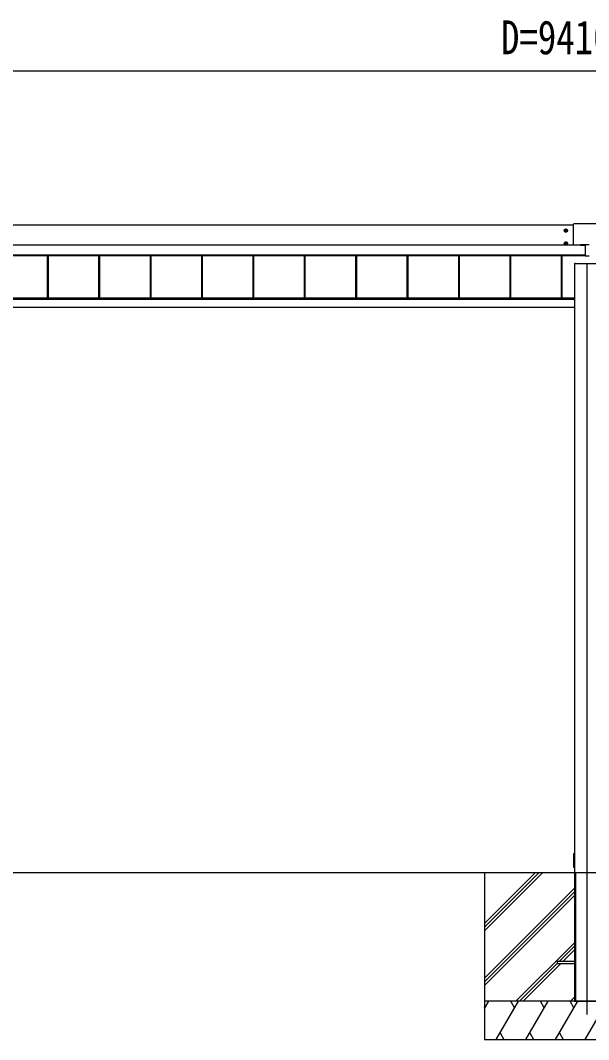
# Model space of a CAD drawing. Units: millimetres, scale not verified. Extents: x -16820 to 16820, y -11880 to 11880.
# Drawn here: x -11126 to -8915, y -8600 to -4632 of the extents above; entities that cross this region are included whole.
import ezdxf
from ezdxf.enums import TextEntityAlignment as Align

# ---------------------------------------------------------------- set-up
doc = ezdxf.new("R2010")
doc.units = ezdxf.units.MM
doc.header["$LTSCALE"] = 60
for name, color, linetype in [('0-3_YKK_12', 2, 'Continuous'), ('0-4_YKK_A1', 4, 'Continuous'), ('0-5_YKK_D', 6, 'Continuous')]:
    doc.layers.add(name, color=color, linetype=linetype)
doc.styles.add('ＭＳ ゴシック', font='')
doc.styles.get('ＭＳ ゴシック').set_extended_font_data('MS Gothic')

msp = doc.modelspace()

# ---------------------------------------------------------------- linework, layer by layer
at = {"layer": '0-3_YKK_12'}
msp.add_line((-8919.92, -8502.5), (-8919.92, -5576.81), dxfattribs=at)
at = {"layer": '0-4_YKK_A1'}
for p, q in [((-8972.92, -5428.88), (-13466.92, -5428.88)), ((-8972.92, -5507.31), (-8972.92, -5425.66)), ((-8867.92, -5424.66), (-8971.92, -5424.66)), ((-8995.67, -5450.62), (-9010.17, -5450.62)), ((-9005.2, -5451.38), (-9005.92, -5451.38)), ((-9002.92, -5457.87), (-9002.92, -5443.37)), ((-9000.64, -5449.86), (-8999.92, -5449.86)), ((-8927.42, -5507.31), (-13618.42, -5507.31)), ((-8927.42, -5507.8), (-13618.42, -5507.8)), ((-8995.67, -5500.59), (-9010.17, -5500.59)), ((-9005.2, -5501.35), (-9005.92, -5501.35)), ((-9002.92, -5507.84), (-9002.92, -5493.34)), ((-9000.64, -5499.83), (-8999.92, -5499.83)), ((-8946.42, -5504.99), (-8946.42, -5507.31)), ((-8946.42, -5504.99), (-8927.42, -5504.99)), ((-8946.42, -5506.99), (-8927.42, -5506.99)), ((-8927.42, -5504.81), (-8927.42, -5549.96)), ((-8927.42, -5504.81), (-8912.42, -5504.81)), ((-8927.42, -5546.77), (-13618.42, -5546.77)), ((-8927.42, -5547.29), (-13618.42, -5547.29)), ((-13618.42, -5547.43), (-8927.42, -5547.43)), ((-8927.42, -5547.43), (-13618.42, -5547.43)), ((-11021.42, -5547.43), (-11021.42, -5713.66)), ((-11018.82, -5547.43), (-11018.82, -5713.66)), ((-11018.42, -5547.43), (-11018.42, -5713.66)), ((-10821.42, -5547.43), (-10821.42, -5713.66)), ((-10818.82, -5547.43), (-10818.82, -5713.66)), ((-10818.42, -5547.43), (-10818.42, -5713.66)), ((-10621.42, -5547.43), (-10621.42, -5713.66)), ((-10618.82, -5547.43), (-10618.82, -5713.66)), ((-10618.42, -5547.43), (-10618.42, -5713.66)), ((-10421.42, -5547.43), (-10421.42, -5713.66)), ((-10418.82, -5547.43), (-10418.82, -5713.66)), ((-10418.42, -5547.43), (-10418.42, -5713.66)), ((-10221.42, -5547.43), (-10221.42, -5713.66)), ((-10218.82, -5547.43), (-10218.82, -5713.66)), ((-10218.42, -5547.43), (-10218.42, -5713.66)), ((-10021.42, -5547.43), (-10021.42, -5713.66)), ((-10018.82, -5547.43), (-10018.82, -5713.66)), ((-10018.42, -5547.43), (-10018.42, -5713.66)), ((-9821.42, -5547.43), (-9821.42, -5713.66)), ((-9818.82, -5547.43), (-9818.82, -5713.66)), ((-9818.42, -5547.43), (-9818.42, -5713.66)), ((-9621.42, -5547.43), (-9621.42, -5713.66)), ((-9618.82, -5547.43), (-9618.82, -5713.66)), ((-9618.42, -5547.43), (-9618.42, -5713.66)), ((-9421.42, -5547.43), (-9421.42, -5713.66)), ((-9418.82, -5547.43), (-9418.82, -5713.66)), ((-9418.42, -5547.43), (-9418.42, -5713.66)), ((-9221.42, -5547.43), (-9221.42, -5713.66)), ((-9218.82, -5547.43), (-9218.82, -5713.66)), ((-9218.42, -5547.43), (-9218.42, -5713.66)), ((-9021.42, -5547.43), (-9021.42, -5713.66)), ((-9018.82, -5547.43), (-9018.82, -5713.66)), ((-9018.42, -5547.43), (-9018.42, -5713.66)), ((-8912.42, -5549.96), (-8927.42, -5549.96)), ((-8969.92, -5579.02), (-8969.92, -5579.31)), ((-8969.92, -5579.31), (-8969.92, -7946)), ((-8969.92, -5579.31), (-8969.62, -5579.31)), ((-8969.62, -5579.01), (-8967.72, -5579.01)), ((-8969.62, -5579.01), (-8969.62, -5579.31)), ((-8969.62, -5579.31), (-8870.22, -5579.31)), ((-8967.72, -5579.01), (-8967.72, -5579.31)), ((-8967.42, -5579.02), (-8967.42, -5579.31)), ((-8966.42, -5579.22), (-8967.42, -5579.22)), ((-8966.42, -5579.22), (-8966.42, -5579.31)), ((-8965.92, -5579.24), (-8965.92, -5579.31)), ((-8969.92, -5713.66), (-13469.92, -5713.66)), ((-8969.92, -5715.66), (-13469.92, -5715.66)), ((-8969.92, -5718.53), (-13469.92, -5718.53)), ((-8969.92, -5750.01), (-13469.07, -5750.01)), ((-8972.42, -7906.7), (-8972.15, -7875.8)), ((-8972.22, -7929.7), (-8972.42, -7906.7)), ((-13469.92, -7950), (-3819.92, -7950)), ((-9319.92, -7950), (-9319.92, -8600)), ((-9319.92, -8176.63), (-9093.29, -7950)), ((-9319.92, -8148.35), (-9121.57, -7950)), ((-9319.92, -8162.49), (-9107.49, -7950.06)), ((-8969.92, -7946), (-8969.92, -8450)), ((-8969.92, -7950), (-8969.62, -7950)), ((-8969.92, -7950), (-8969.92, -8450)), ((-8969.62, -7950), (-8870.22, -7950)), ((-8967.42, -7950), (-8967.42, -8450)), ((-8965.92, -7950), (-8965.92, -8450)), ((-9319.92, -8360.48), (-8969.92, -8010.48)), ((-9319.92, -8374.62), (-8969.92, -8024.62)), ((-9319.92, -8388.76), (-8969.92, -8038.76)), ((-9197.31, -8450), (-8969.92, -8222.61)), ((-9028.67, -8295.5), (-8969.92, -8236.75)), ((-9014.53, -8295.5), (-8969.92, -8250.9)), ((-9183.17, -8450), (-9037.42, -8304.25)), ((-9169.03, -8450), (-9023.53, -8304.5)), ((-9037.42, -8295.5), (-9037.42, -8304.5)), ((-8969.92, -8295.5), (-9037.42, -8295.5)), ((-8969.92, -8304.5), (-9037.42, -8304.5)), ((-8519.92, -8450), (-9319.92, -8450)), ((-9319.92, -8478.94), (-9303.21, -8450)), ((-8519.92, -8450), (-9319.92, -8450)), ((-9274.34, -8600), (-9187.74, -8450)), ((-9202.74, -8475.98), (-9217.74, -8450)), ((-9158.87, -8600), (-9072.27, -8450)), ((-9087.27, -8475.98), (-9102.27, -8450)), ((-9043.4, -8600), (-8956.8, -8450)), ((-8971.8, -8475.98), (-8986.8, -8450)), ((-8985.18, -8450), (-8969.92, -8434.74)), ((-8969.92, -8450), (-8869.92, -8450)), ((-8927.93, -8600), (-8841.33, -8450)), ((-9318.21, -8475.98), (-9319.92, -8473.02)), ((-9319.92, -8600), (-8519.92, -8600)), ((-9259.35, -8574.02), (-9244.35, -8600)), ((-9143.88, -8574.02), (-9128.88, -8600)), ((-9028.41, -8574.02), (-9013.41, -8600))]:
    msp.add_line(p, q, dxfattribs=at)
for points in [[(-9002.92, -5444.84), (-8997.92, -5447.73), (-8997.92, -5453.5), (-9002.92, -5456.39), (-9007.92, -5453.5), (-9007.92, -5447.73)], [(-9002.92, -5494.81), (-8997.92, -5497.7), (-8997.92, -5503.47), (-9002.92, -5506.36), (-9007.92, -5503.47), (-9007.92, -5497.7)]]:
    msp.add_lwpolyline(points, close=True, dxfattribs=at)
for points in [[(-9005.92, -5451.38), (-9005.92, -5449.86), (-9005.2, -5449.86)], [(-9003.68, -5448.34), (-9003.68, -5447.62), (-9002.16, -5447.62), (-9002.16, -5448.34)], [(-9002.16, -5452.9), (-9002.16, -5453.62), (-9003.68, -5453.62), (-9003.68, -5452.9)], [(-8999.92, -5449.86), (-8999.92, -5451.38), (-9000.64, -5451.38)], [(-9005.92, -5501.35), (-9005.92, -5499.83), (-9005.2, -5499.83)], [(-9003.68, -5498.31), (-9003.68, -5497.59), (-9002.16, -5497.59), (-9002.16, -5498.31)], [(-9002.16, -5502.87), (-9002.16, -5503.59), (-9003.68, -5503.59), (-9003.68, -5502.87)], [(-8999.92, -5499.83), (-8999.92, -5501.35), (-9000.64, -5501.35)], [(-8971.85, -7875.5), (-8971.65, -7875.5), (-8969.92, -7875.5)], [(-8969.92, -7930), (-8971.72, -7930), (-8971.92, -7930)], [(-8969.62, -7950), (-8870.22, -7950), (-8869.92, -7950)]]:
    msp.add_lwpolyline(points, dxfattribs=at)
for centre, radius in [((-9002.92, -5450.62), 6.25), ((-9002.92, -5450.62), 5), ((-9002.92, -5500.59), 6.25), ((-9002.92, -5500.59), 5)]:
    msp.add_circle(centre, radius, dxfattribs=at)
for centre, radius, start, end in [((-8971.92, -5425.66), 1, 89.98255, 179.98254), ((-9002.92, -5450.62), 5.58, 153.74848, 206.25152), ((-9002.92, -5450.62), 5.58, 93.74848, 146.25152), ((-9002.92, -5450.62), 5.58, 213.74848, 266.25152), ((-9005.2, -5448.34), 1.52, 270, 0), ((-9005.2, -5452.9), 1.52, 0, 90), ((-9002.92, -5450.62), 5.58, 33.74848, 86.25152), ((-9002.92, -5450.62), 5.58, 273.74848, 326.25152), ((-9000.64, -5448.34), 1.52, 180, 270), ((-9000.64, -5452.9), 1.52, 90, 180), ((-9002.92, -5450.62), 5.58, 333.74848, 26.25152), ((-9002.92, -5500.59), 5.58, 153.74848, 206.25152), ((-9002.92, -5500.59), 5.58, 93.74848, 146.25152), ((-9002.92, -5500.59), 5.58, 213.74848, 266.25152), ((-9005.2, -5498.31), 1.52, 270, 0), ((-9005.2, -5502.87), 1.52, 0, 90), ((-9002.92, -5500.59), 5.58, 33.74848, 86.25152), ((-9002.92, -5500.59), 5.58, 273.74848, 326.25152), ((-9000.64, -5498.31), 1.52, 180, 270), ((-9000.64, -5502.87), 1.52, 90, 180), ((-9002.92, -5500.59), 5.58, 333.74848, 26.25152), ((-8971.85, -7875.8), 0.3, 90, 179.5), ((-8971.92, -7929.7), 0.3, 180.5, 270)]:
    msp.add_arc(centre, radius, start, end, dxfattribs=at)
for centre, major_axis, start_param, end_param in [((-8969.62, -5579.02), (0.3, 0), 1.5707963, 3.1415927), ((-8967.72, -5579.02), (0.3, 0), 6.2831853, 7.8539816), ((-8966.42, -5579.24), (0.5, 0), 6.2831853, 7.8539816)]:
    msp.add_ellipse(centre, major_axis=major_axis, ratio=0.034921, start_param=start_param, end_param=end_param, dxfattribs=at)
at = {"layer": '0-5_YKK_D'}
msp.add_line((-13424.92, -4828.88), (-4414.92, -4828.88), dxfattribs=at)

# ---------------------------------------------------------------- texts
at = {"layer": '0-5_YKK_D', "style": 'ＭＳ ゴシック', "width": 0.8}
msp.add_text('D=9410', height=132, dxfattribs=at).set_placement((-9255.92, -4803.88), align=Align.BOTTOM_LEFT)

doc.saveas('drawing.dxf')
